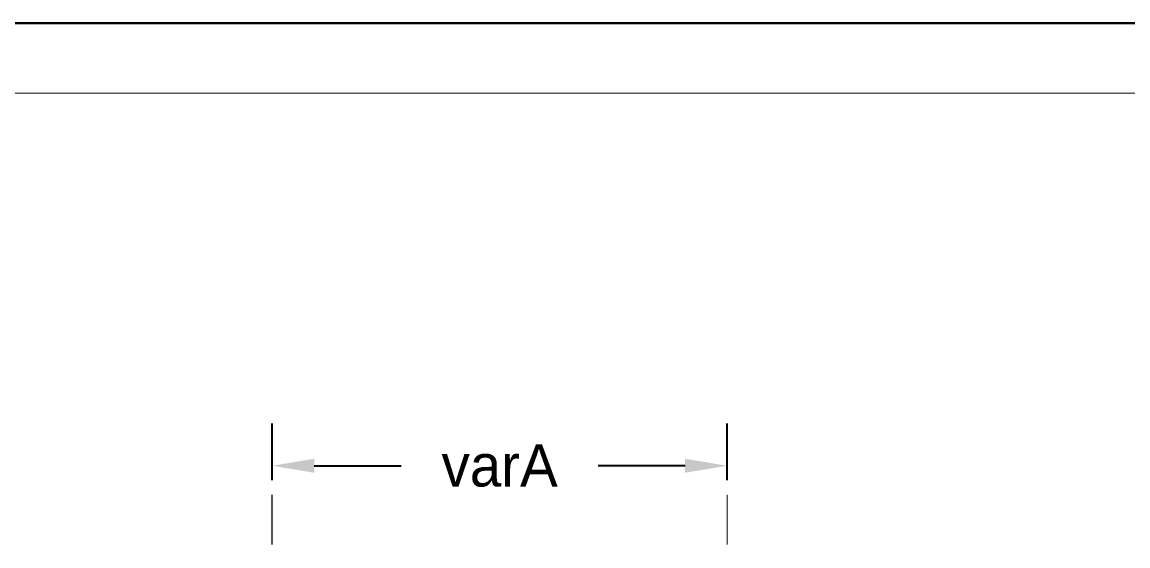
# Model space of a CAD drawing. Extents: x -2.4 to 13.4, y -16 to -5.
# Drawn here: x 4.06 to 8.773, y -7.214 to -4.979 of the extents above; entities that cross this region are included whole.
import ezdxf

# ---------------------------------------------------------------- set-up
doc = ezdxf.new("R2010")
doc.units = 0
doc.header["$MEASUREMENT"] = 0
doc.dimstyles.get("Standard").update_dxf_attribs({"dimtxt": 0.18, "dimasz": 0.18, "dimexe": 0.18, "dimexo": 0.0625, "dimgap": 0.09, "dimtad": 0, "dimtih": 1, "dimtoh": 1, "dimdec": 4, "dimzin": 0, "dimdsep": 46, "dimtxsty": 'Standard', "dimcen": 0.09, "dimadec": 0, "dimazin": 0, "dimtfac": 1, "dimtdec": 4, "dimtofl": 0, "dimtmove": 0, "dimatfit": 3, "dimfxl": 1, "dimtolj": 1, "dimtzin": 0, "dimarcsym": 0})

# ---------------------------------------------------------------- blocks, each defined once
blk = doc.blocks.new('*D3')
at = {"color": 0, "linetype": 'Continuous', "lineweight": -2, "transparency": 16777216}
for p, q in [((5.1253, -6.933), (5.1253, -6.6918)), ((7.0653, -6.933), (7.0653, -6.6918)), ((5.3053, -6.8718), (5.6753, -6.8718)), ((6.8853, -6.8718), (6.5153, -6.8718))]:
    blk.add_line(p, q, dxfattribs=at)
at = {"color": 0, "linetype": 'Continuous', "transparency": 16777216}
for points in [[(5.3053, -6.8418), (5.3053, -6.9018), (5.1253, -6.8718)], [(6.8853, -6.8418), (6.8853, -6.9018), (7.0653, -6.8718)]]:
    blk.add_solid(points, dxfattribs=at)
at = {"layer": 'Defpoints', "color": 0, "linetype": 'Continuous', "transparency": 16777216}
for p in [(7.0653, -6.8718), (5.1253, -6.9955), (7.0653, -6.9955)]:
    blk.add_point(p, dxfattribs=at)
at = {"color": 0, "linetype": 'Continuous', "transparency": 16777216, "insert": (6.0953, -6.8718), "char_height": 0.18, "attachment_point": 5}
blk.add_mtext('\\A1;varA', dxfattribs=at)

msp = doc.modelspace()

# ---------------------------------------------------------------- linework, layer by layer
at = {"color": 0}
for points, const_width in [([(13.37703, -4.98382), (-2.42132, -4.98382), (-2.42132, -15.96717), (13.37703, -15.96717), (13.37703, -4.98382)], 0.01), ([(10.80867, -5.28212), (-2.12302, -5.28212), (-2.12302, -15.67051), (10.80867, -15.67051), (10.80867, -5.28212)], 0.005)]:
    msp.add_lwpolyline(points, close=True, dxfattribs=dict(at, const_width=const_width))
at = {"color": 0, "const_width": 0.005}
for points in [[(5.12534, -7.20887), (5.12534, -6.99548)], [(7.06534, -7.20887), (7.06534, -6.99548)]]:
    msp.add_lwpolyline(points, dxfattribs=at)

# ---------------------------------------------------------------- dimensions: what is measured, and where the dimension line sits
at = {"linetype": 'Continuous'}
dim = msp.add_linear_dim(base=(7.06534, -6.87176), p1=(5.12534, -6.99548), p2=(7.06534, -6.99548), text='varA', dimstyle='Standard', dxfattribs=at)
dim.commit()
dim.dimension.update_dxf_attribs({"geometry": '*D3', "text_midpoint": (6.09534, -6.87176)})

doc.saveas('drawing.dxf')
